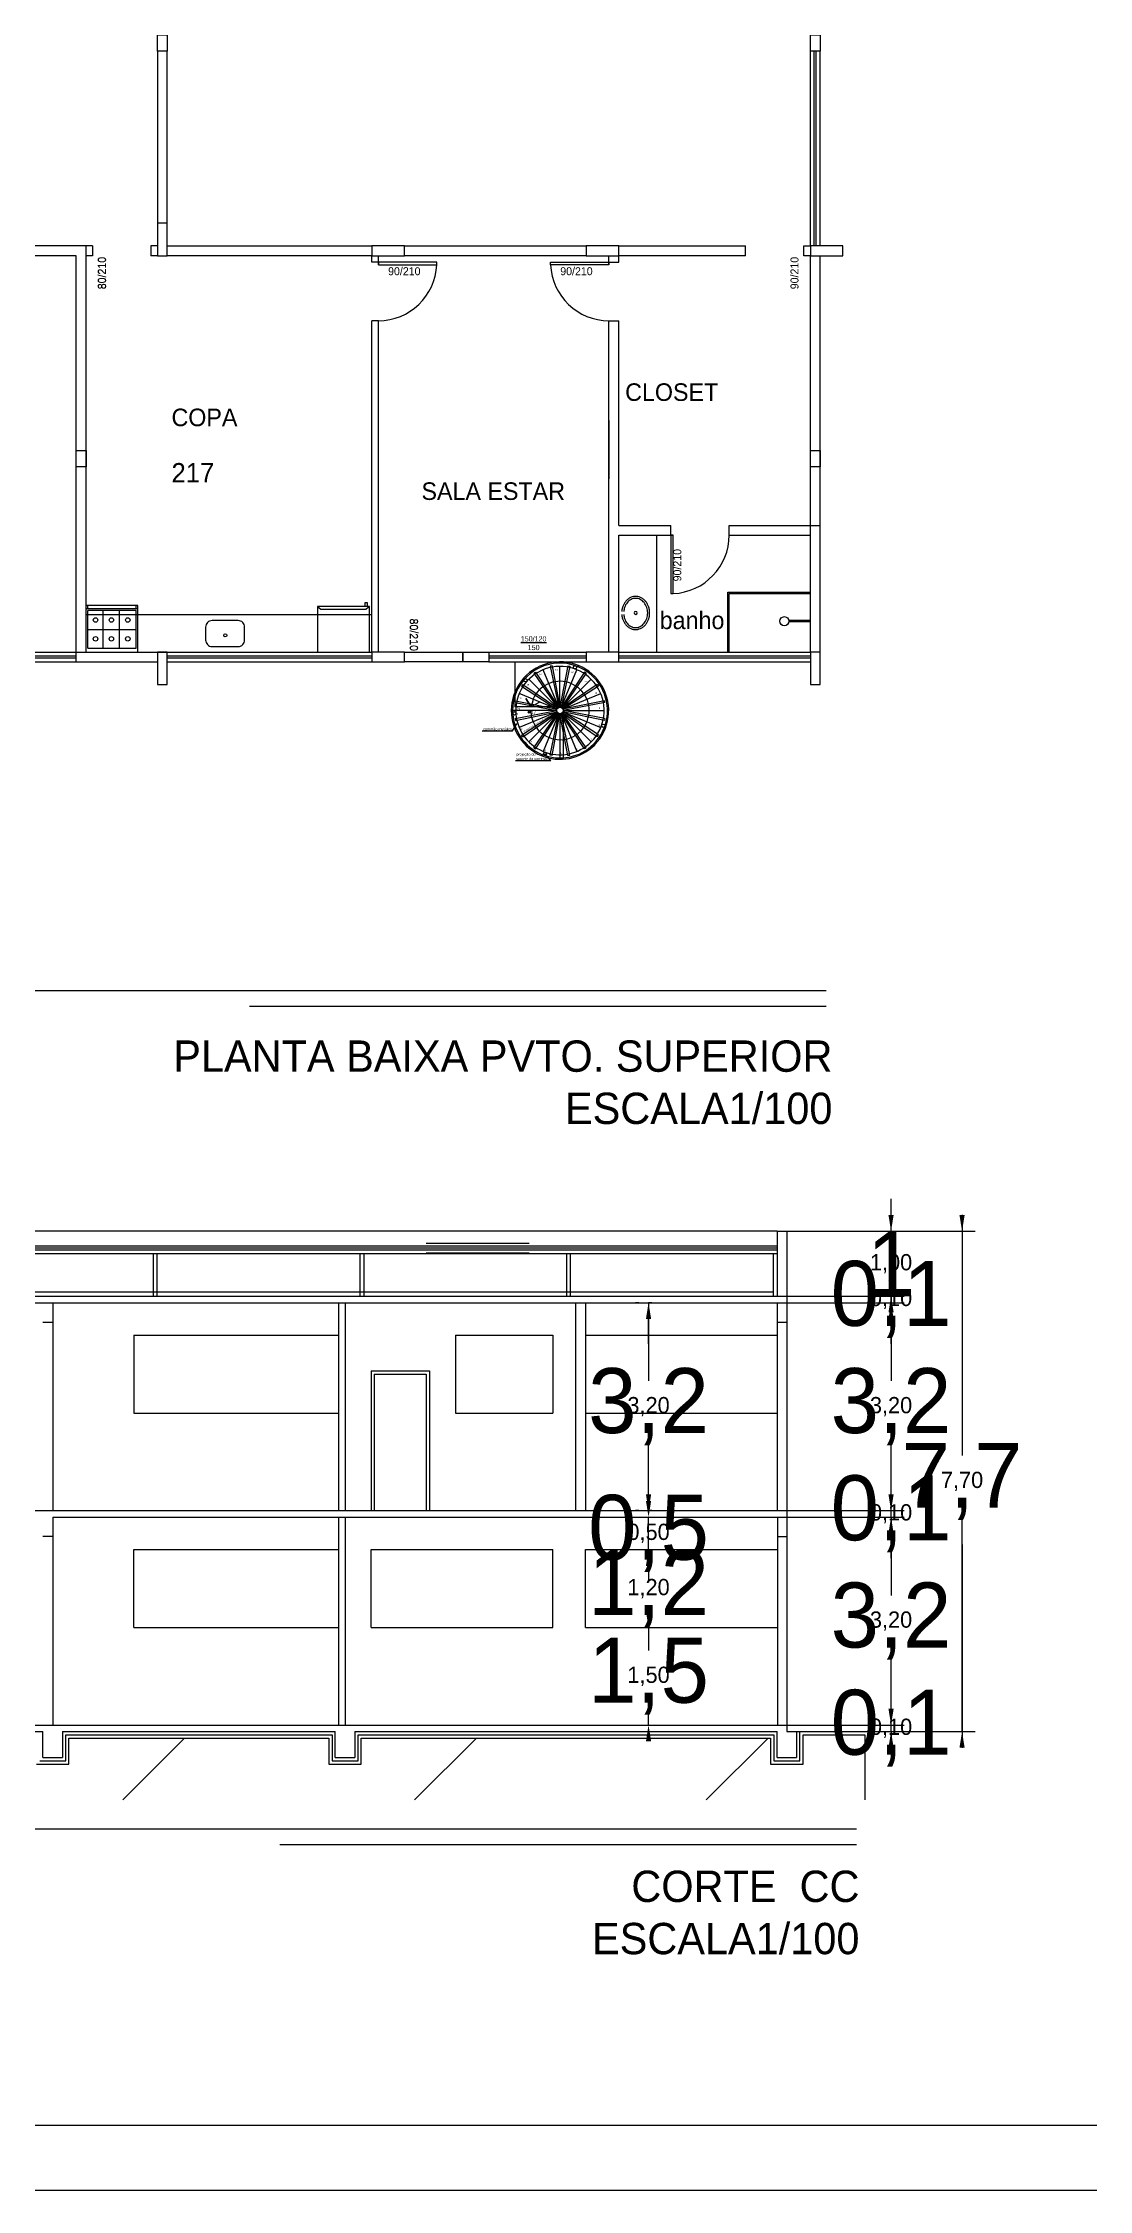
# Model space of a CAD drawing. Header units: metres. Extents: x -999 to 3200, y -1400 to 5056.
# Drawn here: x 1486.7 to 1502.81, y 4593.59 to 4626.63 of the extents above; entities that cross this region are included whole.
import ezdxf

# ---------------------------------------------------------------- set-up
doc = ezdxf.new("R2010")
doc.units = ezdxf.units.M
for name, color, linetype, true_color in [('.5', 7, 'Continuous', 0x000005), ('0.1', 7, 'Continuous', 0x000001), ('0.8', 7, 'Continuous', 0x000008), ('005', 7, 'Continuous', 0x000001), ('01', 7, 'Continuous', 0x000001), ('02', 7, 'Continuous', 0x000002), ('03', 7, 'Continuous', 0x000003), ('1', 7, 'Continuous', 0x000001), ('2', 7, 'Continuous', 0x000002), ('Capa4', 7, 'Continuous', 0x000004), ('PAREDE', 7, 'Continuous', 0x000005), ('S2MARGF', 7, 'Continuous', 0x000004), ('S2MARGG', 7, 'Continuous', 0x00000d), ('Vão', 7, 'Continuous', 0x000002)]:
    doc.layers.add(name, color=color, linetype=linetype, true_color=true_color)

# ---------------------------------------------------------------- blocks, each defined once
blk = doc.blocks.new('_CLOSEDFILLED')
at = {"color": 0, "linetype": 'BYBLOCK'}
blk.add_solid([(-1, 0.16), (0, 0), (-1, -0.16)], dxfattribs=at)

msp = doc.modelspace()

# ---------------------------------------------------------------- hatches: boundary and pattern name
h = msp.add_hatch()
h.set_pattern_fill('ANSI31')
h.paths.add_polyline_path([(1459.804, 4600.544), (1444.554, 4600.544), (1444.554, 4600.144), (1444.054, 4600.144), (1444.054, 4600.544), (1435.204, 4600.544), (1435.204, 4600.144), (1434.704, 4600.144), (1434.704, 4600.544), (1422.629, 4600.544), (1422.629, 4600.144), (1422.129, 4600.144), (1422.129, 4600.594), (1421.229, 4600.594), (1421.229, 4599.594), (1499.354, 4599.594), (1499.354, 4600.594), (1498.404, 4600.594), (1498.404, 4600.144), (1497.904, 4600.144), (1497.904, 4600.544), (1491.604, 4600.544), (1491.604, 4600.144), (1491.104, 4600.144), (1491.104, 4600.544), (1487.104, 4600.544), (1487.104, 4600.144), (1486.604, 4600.144), (1486.604, 4600.544), (1482.704, 4600.544), (1482.704, 4600.144), (1482.204, 4600.144), (1482.204, 4600.544), (1480.304, 4600.544), (1480.304, 4600.144), (1479.804, 4600.144), (1479.804, 4600.544), (1477.154, 4600.544), (1477.154, 4600.144), (1476.654, 4600.144), (1476.654, 4600.544), (1474.044, 4600.544), (1474.044, 4600.144), (1473.544, 4600.144), (1473.544, 4600.544), (1470.904, 4600.544), (1470.904, 4600.144), (1470.404, 4600.144), (1470.404, 4600.544), (1460.304, 4600.544), (1460.304, 4600.144), (1459.804, 4600.144), (1459.804, 4600.544)])
at = {"layer": '02'}
h = msp.add_hatch(dxfattribs=at)
h.set_pattern_fill('ANSI31', color=2)
h.paths.add_polyline_path([(1494.19, 4608.156), (1492.66, 4608.156), (1492.66, 4608.006), (1494.19, 4608.006), (1494.19, 4608.156)])
at = {"layer": '1'}
h = msp.add_hatch(color=1, dxfattribs=at)
h.dxf.hatch_style = 1
h.paths.add_polyline_path([(1493.998, 4616.147), (1493.998, 4616.148), (1493.998, 4616.149), (1493.998, 4616.149), (1493.998, 4616.15), (1493.997, 4616.151), (1493.997, 4616.151), (1493.996, 4616.152), (1493.996, 4616.152), (1493.995, 4616.153), (1493.995, 4616.153), (1493.994, 4616.154), (1493.994, 4616.154), (1493.993, 4616.154), (1493.992, 4616.154), (1493.992, 4616.154), (1493.991, 4616.155), (1493.99, 4616.154), (1493.99, 4616.154), (1493.989, 4616.154), (1493.988, 4616.154), (1493.988, 4616.154), (1493.987, 4616.153), (1493.986, 4616.153), (1493.986, 4616.152), (1493.985, 4616.152), (1493.985, 4616.151), (1493.985, 4616.151), (1493.984, 4616.15), (1493.984, 4616.149), (1493.984, 4616.149), (1493.984, 4616.148), (1493.984, 4616.147), (1493.984, 4616.147), (1493.984, 4616.146), (1493.984, 4616.145), (1493.984, 4616.145), (1493.985, 4616.144), (1493.985, 4616.143), (1493.985, 4616.143), (1493.986, 4616.142), (1493.986, 4616.142), (1493.987, 4616.141), (1493.988, 4616.141), (1493.988, 4616.141), (1493.989, 4616.141), (1493.99, 4616.14), (1493.99, 4616.14), (1493.991, 4616.14), (1493.992, 4616.14), (1493.992, 4616.14), (1493.993, 4616.141), (1493.994, 4616.141), (1493.994, 4616.141), (1493.995, 4616.141), (1493.995, 4616.142), (1493.996, 4616.142), (1493.996, 4616.143), (1493.997, 4616.143), (1493.997, 4616.144), (1493.998, 4616.145), (1493.998, 4616.145), (1493.998, 4616.146), (1493.998, 4616.147), (1493.998, 4616.147)])
h = msp.add_hatch(color=1, dxfattribs=at)
h.dxf.hatch_style = 1
h.paths.add_polyline_path([(1494.44, 4615.691), (1494.439, 4615.692), (1494.439, 4615.692), (1494.439, 4615.693), (1494.439, 4615.694), (1494.439, 4615.694), (1494.438, 4615.695), (1494.438, 4615.695), (1494.437, 4615.696), (1494.437, 4615.696), (1494.436, 4615.697), (1494.436, 4615.697), (1494.435, 4615.697), (1494.434, 4615.698), (1494.434, 4615.698), (1494.433, 4615.698), (1494.432, 4615.698), (1494.432, 4615.698), (1494.431, 4615.698), (1494.43, 4615.698), (1494.43, 4615.697), (1494.429, 4615.697), (1494.428, 4615.697), (1494.428, 4615.696), (1494.427, 4615.696), (1494.427, 4615.695), (1494.426, 4615.695), (1494.426, 4615.694), (1494.426, 4615.694), (1494.426, 4615.693), (1494.425, 4615.692), (1494.425, 4615.692), (1494.425, 4615.691), (1494.425, 4615.69), (1494.425, 4615.689), (1494.426, 4615.689), (1494.426, 4615.688), (1494.426, 4615.688), (1494.426, 4615.687), (1494.427, 4615.686), (1494.427, 4615.686), (1494.428, 4615.685), (1494.428, 4615.685), (1494.429, 4615.685), (1494.43, 4615.684), (1494.43, 4615.684), (1494.431, 4615.684), (1494.432, 4615.684), (1494.432, 4615.684), (1494.433, 4615.684), (1494.434, 4615.684), (1494.434, 4615.684), (1494.435, 4615.684), (1494.436, 4615.685), (1494.436, 4615.685), (1494.437, 4615.685), (1494.437, 4615.686), (1494.438, 4615.686), (1494.438, 4615.687), (1494.439, 4615.688), (1494.439, 4615.688), (1494.439, 4615.689), (1494.439, 4615.689), (1494.439, 4615.69), (1494.44, 4615.691)])
at = {"layer": '2'}
h = msp.add_hatch(color=2, dxfattribs=at)
h.dxf.hatch_style = 1
h.paths.add_polyline_path([(1494.173, 4616.332), (1494.173, 4616.33), (1494.173, 4616.329), (1494.173, 4616.327), (1494.174, 4616.326), (1494.174, 4616.325), (1494.175, 4616.324), (1494.176, 4616.322), (1494.177, 4616.321), (1494.178, 4616.32), (1494.179, 4616.319), (1494.181, 4616.319), (1494.182, 4616.318), (1494.183, 4616.317), (1494.185, 4616.317), (1494.186, 4616.317), (1494.188, 4616.317), (1494.189, 4616.317), (1494.191, 4616.317), (1494.192, 4616.317), (1494.193, 4616.318), (1494.195, 4616.319), (1494.196, 4616.319), (1494.197, 4616.32), (1494.198, 4616.321), (1494.199, 4616.322), (1494.2, 4616.324), (1494.201, 4616.325), (1494.201, 4616.326), (1494.202, 4616.327), (1494.202, 4616.329), (1494.203, 4616.33), (1494.203, 4616.332), (1494.203, 4616.333), (1494.202, 4616.335), (1494.202, 4616.336), (1494.201, 4616.338), (1494.201, 4616.339), (1494.2, 4616.34), (1494.199, 4616.341), (1494.198, 4616.342), (1494.197, 4616.343), (1494.196, 4616.344), (1494.195, 4616.345), (1494.193, 4616.346), (1494.192, 4616.346), (1494.191, 4616.347), (1494.189, 4616.347), (1494.188, 4616.347), (1494.186, 4616.347), (1494.185, 4616.347), (1494.183, 4616.346), (1494.182, 4616.346), (1494.181, 4616.345), (1494.179, 4616.344), (1494.178, 4616.343), (1494.177, 4616.342), (1494.176, 4616.341), (1494.175, 4616.34), (1494.174, 4616.339), (1494.174, 4616.338), (1494.173, 4616.336), (1494.173, 4616.335), (1494.173, 4616.333), (1494.173, 4616.332)])

# ---------------------------------------------------------------- linework, layer by layer
at = {"layer": '.5', "color": 5}
for p, q in [((1493.167, 4617.107), (1493.167, 4617.257)), ((1493.167, 4617.257), (1493.567, 4617.257)), ((1493.567, 4617.107), (1493.167, 4617.107))]:
    msp.add_line(p, q, dxfattribs=at)
for points in [[(1488.617, 4626.757), (1488.617, 4626.507), (1488.467, 4626.507), (1488.467, 4626.757), (1488.617, 4626.757)], [(1498.667, 4626.757), (1498.667, 4626.507), (1498.517, 4626.507), (1498.517, 4626.757), (1498.667, 4626.757)], [(1488.617, 4623.357), (1488.617, 4623.857), (1488.467, 4623.857), (1488.467, 4623.357), (1488.617, 4623.357)], [(1499.017, 4623.507), (1498.517, 4623.507), (1498.517, 4623.357), (1499.017, 4623.357), (1499.017, 4623.507)], [(1487.367, 4620.357), (1487.367, 4620.107), (1487.217, 4620.107), (1487.217, 4620.357), (1487.367, 4620.357)], [(1498.667, 4620.357), (1498.667, 4620.107), (1498.517, 4620.107), (1498.517, 4620.357), (1498.667, 4620.357)], [(1488.617, 4616.757), (1488.617, 4617.257), (1488.467, 4617.257), (1488.467, 4616.757), (1488.617, 4616.757)], [(1492.267, 4617.257), (1491.767, 4617.257), (1491.767, 4617.107), (1492.267, 4617.107), (1492.267, 4617.257)], [(1493.567, 4617.257), (1493.567, 4617.107)], [(1495.567, 4617.257), (1495.067, 4617.257), (1495.067, 4617.107), (1495.567, 4617.107), (1495.567, 4617.257)], [(1498.517, 4617.257), (1498.517, 4616.757), (1498.667, 4616.757), (1498.667, 4617.257), (1498.517, 4617.257)]]:
    msp.add_lwpolyline(points, dxfattribs=at)
at = {"color": 7}
for p, q in [((1488.467, 4626.507), (1488.467, 4623.857)), ((1488.617, 4623.857), (1488.617, 4626.507)), ((1487.367, 4623.507), (1483.292, 4623.507)), ((1487.217, 4623.357), (1483.292, 4623.357)), ((1487.467, 4623.507), (1487.117, 4623.507)), ((1487.217, 4617.107), (1487.217, 4623.357)), ((1487.367, 4617.257), (1487.367, 4623.507)), ((1487.467, 4623.357), (1487.367, 4623.357)), ((1487.467, 4623.507), (1487.467, 4623.357)), ((1488.467, 4623.507), (1488.367, 4623.507)), ((1488.367, 4623.507), (1488.367, 4623.357)), ((1488.467, 4623.357), (1488.367, 4623.357)), ((1488.617, 4623.507), (1491.767, 4623.507)), ((1491.767, 4623.357), (1488.617, 4623.357)), ((1491.767, 4623.257), (1491.767, 4623.357)), ((1491.867, 4623.257), (1491.767, 4623.257)), ((1491.867, 4623.217), (1491.867, 4623.357)), ((1492.267, 4623.507), (1495.067, 4623.507)), ((1495.067, 4623.357), (1492.267, 4623.357)), ((1495.417, 4623.217), (1495.417, 4623.357)), ((1495.417, 4623.257), (1495.567, 4623.257)), ((1495.567, 4623.507), (1497.517, 4623.507)), ((1497.517, 4623.357), (1495.567, 4623.357)), ((1495.567, 4623.257), (1495.567, 4623.357)), ((1497.517, 4623.357), (1497.517, 4623.507)), ((1498.417, 4623.357), (1498.417, 4623.507)), ((1498.417, 4623.507), (1498.517, 4623.507)), ((1498.517, 4623.357), (1498.417, 4623.357)), ((1498.517, 4617.257), (1498.517, 4623.357)), ((1498.667, 4617.107), (1498.667, 4623.357)), ((1491.767, 4617.257), (1491.767, 4622.357)), ((1491.867, 4622.357), (1491.767, 4622.357)), ((1491.867, 4617.257), (1491.867, 4622.357)), ((1495.417, 4617.257), (1495.417, 4622.357)), ((1495.417, 4622.357), (1495.567, 4622.357)), ((1495.567, 4619.207), (1495.567, 4622.357)), ((1495.417, 4620.821), (1495.417, 4619.921)), ((1495.567, 4619.207), (1496.367, 4619.207)), ((1495.567, 4619.057), (1496.407, 4619.057)), ((1495.567, 4617.257), (1495.567, 4619.057)), ((1496.367, 4619.057), (1496.367, 4619.207)), ((1497.267, 4619.207), (1498.667, 4619.207)), ((1497.267, 4619.057), (1497.267, 4619.207)), ((1497.267, 4619.057), (1498.517, 4619.057)), ((1498.517, 4617.257), (1498.517, 4619.057)), ((1498.667, 4617.257), (1498.667, 4619.207)), ((1487.217, 4617.257), (1488.467, 4617.257)), ((1487.217, 4617.107), (1487.217, 4617.257)), ((1487.217, 4617.107), (1488.467, 4617.107)), ((1488.467, 4617.257), (1488.617, 4617.257))]:
    msp.add_line(p, q, dxfattribs=at)
at = {"color": 1}
for p, q in [((1499.759, 4608.594), (1499.759, 4608.844)), ((1500.852, 4608.594), (1500.852, 4605.463)), ((1498.154, 4608.344), (1499.759, 4608.344)), ((1498.154, 4608.344), (1500.852, 4608.344)), ((1499.759, 4607.594), (1499.759, 4607.844)), ((1496.076, 4607.244), (1496.026, 4607.244)), ((1498.004, 4607.344), (1499.759, 4607.344)), ((1498.004, 4607.244), (1499.759, 4607.244)), ((1498.009, 4607.244), (1499.759, 4607.244)), ((1498.154, 4607.344), (1499.759, 4607.344)), ((1499.759, 4607.094), (1499.759, 4606.844)), ((1496.026, 4606.613), (1496.026, 4606.994)), ((1499.759, 4606.613), (1499.759, 4606.994)), ((1499.759, 4606.994), (1499.759, 4606.744)), ((1496.026, 4604.294), (1496.026, 4604.675)), ((1496.026, 4604.194), (1496.026, 4604.444)), ((1499.759, 4604.294), (1499.759, 4604.675)), ((1499.759, 4604.294), (1499.759, 4604.544)), ((1496.076, 4604.044), (1496.026, 4604.044)), ((1496.026, 4603.944), (1496.026, 4603.944)), ((1498.009, 4604.044), (1499.759, 4604.044)), ((1498.009, 4604.044), (1499.759, 4604.044)), ((1498.009, 4603.944), (1499.759, 4603.944)), ((1498.154, 4603.944), (1499.759, 4603.944)), ((1496.026, 4603.444), (1496.026, 4603.444)), ((1496.026, 4603.444), (1496.026, 4603.444)), ((1499.759, 4603.313), (1499.759, 4603.694)), ((1499.759, 4603.694), (1499.759, 4603.444)), ((1500.852, 4603.525), (1500.852, 4600.394)), ((1496.026, 4603.194), (1496.026, 4602.944)), ((1496.026, 4602.494), (1496.026, 4602.463)), ((1496.026, 4602.244), (1496.026, 4602.244)), ((1496.026, 4602.244), (1496.026, 4602.244)), ((1499.759, 4600.994), (1499.759, 4601.375)), ((1499.759, 4600.994), (1499.759, 4601.244)), ((1496.026, 4600.744), (1496.026, 4600.744)), ((1496.026, 4600.525), (1496.026, 4600.494)), ((1498.154, 4600.744), (1499.759, 4600.744)), ((1498.154, 4600.744), (1499.759, 4600.744)), ((1498.154, 4600.644), (1499.759, 4600.644)), ((1498.154, 4600.644), (1500.852, 4600.644)), ((1499.759, 4600.394), (1499.759, 4600.144))]:
    msp.add_line(p, q, dxfattribs=at)
at = {"color": 7}
for points in [[(1492.267, 4623.507), (1491.767, 4623.507), (1491.767, 4623.357), (1492.267, 4623.357), (1492.267, 4623.507)], [(1495.567, 4623.507), (1495.067, 4623.507), (1495.067, 4623.357), (1495.567, 4623.357), (1495.567, 4623.507)], [(1486.604, 4600.144), (1487.104, 4600.144), (1487.104, 4600.544), (1491.104, 4600.544), (1491.104, 4600.144), (1491.604, 4600.144), (1491.604, 4600.544), (1497.904, 4600.544), (1497.904, 4600.144), (1498.404, 4600.144), (1498.404, 4600.594), (1499.354, 4600.594), (1499.354, 4599.594)], [(1486.654, 4600.194), (1487.054, 4600.194), (1487.054, 4600.594), (1491.154, 4600.594), (1491.154, 4600.194), (1491.554, 4600.194), (1491.554, 4600.594), (1497.954, 4600.594), (1497.954, 4600.194), (1498.354, 4600.194), (1498.354, 4600.644), (1499.354, 4600.644)]]:
    msp.add_lwpolyline(points, dxfattribs=at)
at = {"layer": '0.1', "color": 1}
for p, q in [((1498.004, 4608.344), (1435.104, 4608.344)), ((1498.004, 4608.114), (1435.104, 4608.114)), ((1498.004, 4608.084), (1435.104, 4608.084)), ((1498.004, 4608.054), (1435.104, 4608.054)), ((1498.004, 4607.994), (1435.104, 4607.994)), ((1497.944, 4607.994), (1497.944, 4607.344)), ((1497.944, 4607.404), (1466.584, 4607.404))]:
    msp.add_line(p, q, dxfattribs=at)
at = {"layer": '0.8', "color": 8}
for p, q in [((1487.367, 4617.257), (1487.367, 4617.975)), ((1488.167, 4617.975), (1487.367, 4617.975)), ((1487.397, 4617.925), (1487.397, 4617.975)), ((1488.137, 4617.925), (1488.137, 4617.975)), ((1488.167, 4617.257), (1488.167, 4617.975)), ((1491.701, 4618.017), (1491.661, 4618.017)), ((1491.661, 4618.017), (1491.661, 4617.957)), ((1491.701, 4617.957), (1491.701, 4618.017)), ((1488.167, 4617.925), (1487.367, 4617.925)), ((1487.397, 4617.317), (1487.397, 4617.895)), ((1488.137, 4617.895), (1487.397, 4617.895)), ((1487.632, 4617.317), (1487.632, 4617.895)), ((1487.884, 4617.317), (1487.884, 4617.895)), ((1488.137, 4617.317), (1488.137, 4617.895)), ((1490.929, 4617.957), (1490.98, 4617.919)), ((1490.98, 4617.919), (1491.678, 4617.919)), ((1491.729, 4617.957), (1491.678, 4617.919)), ((1498.517, 4617.742), (1498.186, 4617.742)), ((1498.517, 4617.722), (1498.186, 4617.722)), ((1487.397, 4617.606), (1488.137, 4617.606)), ((1487.397, 4617.317), (1488.137, 4617.317)), ((1487.367, 4617.257), (1488.167, 4617.257)), ((1498.762, 4612.045, 0.009), (1485.405, 4612.045, 0.009)), ((1498.762, 4611.802, 0.009), (1489.884, 4611.802, 0.009)), ((1494.19, 4608.156), (1492.603, 4608.156)), ((1494.19, 4608.006), (1492.603, 4608.006)), ((1499.229, 4599.143), (1485.872, 4599.143)), ((1499.229, 4598.9), (1490.351, 4598.9))]:
    msp.add_line(p, q, dxfattribs=at)
for points in [[(1492.767, 4623.217), (1492.767, 4623.257), (1491.867, 4623.257), (1491.867, 4623.217)], [(1496.367, 4618.157), (1496.407, 4618.157), (1496.407, 4619.057), (1496.367, 4619.057)], [(1491.729, 4617.257), (1491.729, 4617.957), (1490.929, 4617.957), (1490.929, 4617.257)]]:
    msp.add_lwpolyline(points, close=True, dxfattribs=at)
msp.add_lwpolyline([(1489.808, 4617.442), (1489.808, 4617.642, 0.414214), (1489.708, 4617.742), (1489.308, 4617.742, 0.414214), (1489.208, 4617.642), (1489.208, 4617.442, 0.414214), (1489.308, 4617.342), (1489.708, 4617.342, 0.414214)], format="xyb", close=True, dxfattribs=at)
for centre, radius in [((1487.514, 4617.75), 0.0346), ((1487.758, 4617.75), 0.0346), ((1488.01, 4617.75), 0.0346), ((1498.117, 4617.732), 0.07), ((1487.514, 4617.461), 0.0346), ((1487.758, 4617.461), 0.0346), ((1488.01, 4617.461), 0.0346), ((1489.511, 4617.514), 0.0232)]:
    msp.add_circle(centre, radius, dxfattribs=at)
for centre, start, end in [((1491.867, 4623.257), 270, 357.4527), ((1496.367, 4619.057), 272.5473, 0)]:
    msp.add_arc(centre, 0.9, start, end, dxfattribs=at)
at = {"layer": '005', "color": 1}
for p, q in [((1494.541, 4617.046), (1494.512, 4617.04)), ((1494.512, 4617.04), (1494.644, 4616.403)), ((1494.541, 4617.046), (1494.663, 4616.406)), ((1494.785, 4617.046), (1494.663, 4616.407)), ((1494.815, 4617.04), (1494.682, 4616.403)), ((1494.785, 4617.046), (1494.815, 4617.04)), ((1494.09, 4616.758), (1494.073, 4616.733)), ((1494.073, 4616.733), (1494.616, 4616.376)), ((1494.09, 4616.758), (1494.628, 4616.393)), ((1494.262, 4616.93), (1494.287, 4616.947)), ((1494.262, 4616.93), (1494.628, 4616.392)), ((1494.287, 4616.947), (1494.644, 4616.404)), ((1495.04, 4616.947), (1494.683, 4616.404)), ((1495.065, 4616.93), (1494.699, 4616.392)), ((1495.237, 4616.758), (1494.699, 4616.393)), ((1495.254, 4616.733), (1494.709, 4616.376)), ((1495.065, 4616.93), (1495.04, 4616.947)), ((1495.237, 4616.758), (1495.254, 4616.733)), ((1493.974, 4616.479), (1493.98, 4616.508)), ((1493.974, 4616.479), (1494.614, 4616.357)), ((1493.974, 4616.235), (1494.614, 4616.357)), ((1493.98, 4616.508), (1494.617, 4616.376)), ((1493.98, 4616.205), (1494.617, 4616.338)), ((1494.073, 4615.98), (1494.617, 4616.338)), ((1494.09, 4615.955), (1494.628, 4616.321)), ((1494.219, 4616.416), (1494.138, 4616.541)), ((1494.262, 4615.783), (1494.628, 4616.321)), ((1495.065, 4615.783), (1494.699, 4616.321)), ((1495.237, 4615.955), (1494.699, 4616.321)), ((1495.347, 4616.508), (1494.709, 4616.376)), ((1495.347, 4616.205), (1494.709, 4616.338)), ((1495.256, 4615.985), (1494.71, 4616.337)), ((1495.353, 4616.479), (1494.713, 4616.357)), ((1495.353, 4616.235), (1494.713, 4616.357)), ((1495.353, 4616.479), (1495.347, 4616.508)), ((1493.974, 4616.235), (1493.98, 4616.205)), ((1494.287, 4615.766), (1494.644, 4616.31)), ((1494.512, 4615.673), (1494.644, 4616.311)), ((1494.541, 4615.667), (1494.663, 4616.307)), ((1494.785, 4615.667), (1494.663, 4616.307)), ((1494.815, 4615.673), (1494.682, 4616.311)), ((1495.04, 4615.766), (1494.682, 4616.311)), ((1495.353, 4616.235), (1495.347, 4616.205)), ((1494.09, 4615.955), (1494.073, 4615.98)), ((1494.262, 4615.783), (1494.287, 4615.766)), ((1494.541, 4615.667), (1494.512, 4615.673)), ((1494.785, 4615.667), (1494.815, 4615.673)), ((1495.065, 4615.783), (1495.04, 4615.766)), ((1495.237, 4615.955), (1495.254, 4615.98))]:
    msp.add_line(p, q, dxfattribs=at)
at = {"layer": '01', "color": 1}
for p, q in [((1494.384, 4617.031), (1494.376, 4617.05)), ((1494.644, 4616.403), (1494.403, 4616.985)), ((1494.663, 4617.087), (1494.663, 4617.107)), ((1494.663, 4616.407), (1494.663, 4617.037)), ((1494.682, 4616.403), (1494.924, 4616.985)), ((1494.943, 4617.031), (1494.95, 4617.05)), ((1494.147, 4616.873), (1494.133, 4616.887)), ((1494.628, 4616.392), (1494.182, 4616.838)), ((1494.699, 4616.392), (1495.144, 4616.838)), ((1495.179, 4616.873), (1495.194, 4616.887)), ((1493.989, 4616.636), (1493.97, 4616.644)), ((1494.617, 4616.376), (1494.035, 4616.617)), ((1494.248, 4616.529), (1494.219, 4616.416)), ((1494.699, 4616.321), (1495.144, 4615.876)), ((1494.709, 4616.376), (1495.292, 4616.617)), ((1494.709, 4616.338), (1495.292, 4616.096)), ((1494.713, 4616.357), (1495.343, 4616.357)), ((1495.338, 4616.636), (1495.356, 4616.644)), ((1495.393, 4616.357), (1495.413, 4616.357)), ((1495.338, 4616.077), (1495.356, 4616.07)), ((1495.179, 4615.841), (1495.194, 4615.826)), ((1488.399, 4607.994), (1488.399, 4607.344)), ((1488.459, 4607.994), (1488.459, 4607.344)), ((1491.581, 4607.994), (1491.581, 4607.344)), ((1491.641, 4607.994), (1491.641, 4607.344)), ((1494.762, 4607.994), (1494.762, 4607.344)), ((1494.822, 4607.994), (1494.822, 4607.344))]:
    msp.add_line(p, q, dxfattribs=at)
for centre in [(1494.895, 4617.023), (1494.13, 4616.824), (1493.961, 4616.313), (1495.329, 4616.123), (1494.432, 4615.691)]:
    msp.add_circle(centre, 0.025, dxfattribs=at)
for radius, start, end in [(0.75, 314.9995, 180.0005), (0.73, 314.9995, 180.0005), (0.68, 314.9995, 180.0005), (0.45, 180, 157.5)]:
    msp.add_arc((1494.663, 4616.357), radius, start, end, dxfattribs=at)
at = {"layer": '02', "color": 2}
for p, q in [((1497.247, 4618.177), (1498.517, 4618.177)), ((1497.247, 4617.257), (1497.247, 4618.177)), ((1497.267, 4618.157), (1498.517, 4618.157)), ((1497.267, 4617.257), (1497.267, 4618.157)), ((1494.138, 4616.541), (1494.219, 4616.416)), ((1494.349, 4616.487), (1494.219, 4616.416))]:
    msp.add_line(p, q, dxfattribs=at)
at = {"layer": '03', "color": 3}
for p, q in [((1493.967, 4617.113), (1493.967, 4616.413)), ((1494.717, 4616.413), (1493.967, 4616.413)), ((1494.717, 4615.607), (1494.717, 4616.413))]:
    msp.add_line(p, q, dxfattribs=at)
at = {"layer": '1', "color": 1}
for p, q in [((1498.517, 4623.507), (1498.517, 4626.507)), ((1498.667, 4623.507), (1498.667, 4626.507)), ((1496.147, 4619.057), (1496.147, 4617.257)), ((1487.367, 4617.837), (1491.767, 4617.837)), ((1483.117, 4617.257), (1487.217, 4617.257)), ((1483.117, 4617.107), (1487.217, 4617.107)), ((1488.617, 4617.257), (1491.767, 4617.257)), ((1488.617, 4617.107), (1491.767, 4617.107)), ((1493.567, 4617.257), (1495.067, 4617.257)), ((1493.567, 4617.107), (1495.067, 4617.107)), ((1495.567, 4617.257), (1498.517, 4617.257)), ((1495.567, 4617.107), (1498.517, 4617.107)), ((1493.933, 4616.397), (1493.933, 4616.398)), ((1493.933, 4616.358), (1493.983, 4616.358)), ((1493.983, 4616.397), (1493.983, 4616.398)), ((1494.628, 4616.321), (1494.617, 4616.338)), ((1494.663, 4616.407), (1494.644, 4616.403)), ((1493.463, 4616.044), (1493.933, 4616.044)), ((1493.933, 4616.044), (1493.991, 4616.147)), ((1494.523, 4615.588), (1494.432, 4615.691)), ((1493.979, 4615.588), (1494.523, 4615.588)), ((1488.104, 4606.744), (1491.254, 4606.744)), ((1488.104, 4606.744), (1488.104, 4605.544)), ((1493.054, 4606.744), (1494.554, 4606.744)), ((1493.054, 4606.744), (1493.054, 4605.544)), ((1494.554, 4606.744), (1494.554, 4605.544)), ((1495.054, 4606.744), (1498.004, 4606.744)), ((1495.054, 4606.744), (1495.054, 4605.544)), ((1491.754, 4606.194), (1492.654, 4606.194)), ((1491.754, 4606.194), (1491.754, 4604.044)), ((1491.804, 4606.144), (1492.604, 4606.144)), ((1491.804, 4606.144), (1491.804, 4604.044)), ((1492.604, 4606.144), (1492.604, 4604.044)), ((1492.654, 4606.194), (1492.654, 4604.044)), ((1488.104, 4605.544), (1491.254, 4605.544)), ((1493.054, 4605.544), (1494.554, 4605.544)), ((1495.054, 4605.544), (1498.004, 4605.544)), ((1488.104, 4603.444), (1491.254, 4603.444)), ((1488.104, 4602.244), (1488.104, 4603.444)), ((1491.754, 4603.444), (1494.554, 4603.444)), ((1491.754, 4602.244), (1491.754, 4603.444)), ((1494.554, 4602.244), (1494.554, 4603.444)), ((1495.054, 4603.444), (1498.009, 4603.444)), ((1495.054, 4602.244), (1495.054, 4603.444)), ((1488.104, 4602.244), (1491.254, 4602.244)), ((1491.754, 4602.244), (1494.554, 4602.244)), ((1495.054, 4602.244), (1498.009, 4602.244))]:
    msp.add_line(p, q, dxfattribs=at)
at = {"layer": '1', "color": 8}
for p, q in [((1499.759, 4608.344), (1499.759, 4608.594)), ((1498.354, 4608.344), (1499.959, 4608.344)), ((1498.354, 4608.344), (1501.052, 4608.344)), ((1499.759, 4608.344), (1499.759, 4608.24)), ((1500.852, 4608.344), (1500.852, 4604.89)), ((1499.759, 4607.344), (1499.759, 4607.594)), ((1499.759, 4607.344), (1499.759, 4607.448)), ((1495.876, 4607.244), (1495.826, 4607.244)), ((1496.026, 4607.244), (1496.026, 4606.04)), ((1498.204, 4607.344), (1499.959, 4607.344)), ((1498.204, 4607.244), (1499.959, 4607.244)), ((1498.209, 4607.244), (1499.959, 4607.244)), ((1498.354, 4607.344), (1499.959, 4607.344)), ((1499.759, 4607.244), (1499.759, 4607.344)), ((1499.759, 4607.344), (1499.759, 4607.094)), ((1499.759, 4607.244), (1499.759, 4606.04)), ((1499.759, 4607.244), (1499.759, 4606.994)), ((1496.026, 4604.044), (1496.026, 4605.248)), ((1499.759, 4604.044), (1499.759, 4605.248)), ((1499.759, 4604.044), (1499.759, 4604.294)), ((1500.852, 4600.644), (1500.852, 4604.098)), ((1495.876, 4604.044), (1495.826, 4604.044)), ((1496.026, 4603.444), (1496.026, 4603.944)), ((1498.209, 4604.044), (1499.959, 4604.044)), ((1498.209, 4604.044), (1499.959, 4604.044)), ((1498.209, 4603.944), (1499.959, 4603.944)), ((1498.354, 4603.944), (1499.959, 4603.944)), ((1499.759, 4603.944), (1499.759, 4604.044)), ((1499.759, 4603.944), (1499.759, 4602.74)), ((1499.759, 4603.944), (1499.759, 4603.694)), ((1496.026, 4603.444), (1496.026, 4603.694)), ((1496.026, 4603.444), (1496.026, 4603.24)), ((1496.026, 4602.244), (1496.026, 4602.448)), ((1496.026, 4602.244), (1496.026, 4601.89)), ((1496.026, 4602.244), (1496.026, 4601.994)), ((1499.759, 4600.744), (1499.759, 4601.948)), ((1496.026, 4600.744), (1496.026, 4601.098)), ((1499.759, 4600.744), (1499.759, 4600.994)), ((1498.354, 4600.744), (1499.959, 4600.744)), ((1498.354, 4600.744), (1499.959, 4600.744)), ((1498.354, 4600.644), (1499.959, 4600.644)), ((1498.354, 4600.644), (1501.052, 4600.644)), ((1499.759, 4600.644), (1499.759, 4600.744)), ((1499.759, 4600.644), (1499.759, 4600.394))]:
    msp.add_line(p, q, dxfattribs=at)
at = {"layer": '1', "color": 1}
msp.add_lwpolyline([(1492.267, 4617.257), (1493.167, 4617.257), (1493.167, 4617.107), (1492.267, 4617.107)], close=True, dxfattribs=at)
msp.add_circle((1493.991, 4616.147), 0.00712, dxfattribs=at)
for start, end in [(90, 270), (270, 90)]:
    msp.add_arc((1495.828, 4617.859), 0.0225, start, end, dxfattribs=at)
for points, knots in [([(1496.043, 4617.859), (1496.043, 4617.875), (1496.04, 4617.909), (1496.027, 4617.958), (1496.007, 4618.003), (1495.979, 4618.042), (1495.945, 4618.075), (1495.905, 4618.099), (1495.861, 4618.112), (1495.816, 4618.115), (1495.771, 4618.107), (1495.729, 4618.087), (1495.692, 4618.059), (1495.661, 4618.023), (1495.637, 4617.98), (1495.62, 4617.933), (1495.615, 4617.9), (1495.614, 4617.883)], [0, 0, 0, 0, 50.51348, 100.564433, 149.772583, 197.882464, 244.83571, 290.745825, 335.927652, 380.772698, 425.733775, 471.238267, 517.651288, 565.189014, 613.879552, 663.554408, 713.823221, 713.823221, 713.823221, 713.823221]), ([(1496.013, 4617.859), (1496.013, 4617.888), (1496.003, 4617.945), (1495.964, 4618.019), (1495.902, 4618.071), (1495.828, 4618.09), (1495.753, 4618.071), (1495.691, 4618.019), (1495.656, 4617.952), (1495.646, 4617.904), (1495.644, 4617.883)], [0, 0, 0, 0, 87.247753, 170.533732, 247.871233, 320.70991, 393.548588, 470.886088, 554.172068, 616.891744, 616.891744, 616.891744, 616.891744]), ([(1495.614, 4617.833), (1495.615, 4617.816), (1495.621, 4617.783), (1495.637, 4617.736), (1495.661, 4617.694), (1495.693, 4617.658), (1495.73, 4617.629), (1495.772, 4617.61), (1495.816, 4617.602), (1495.862, 4617.605), (1495.905, 4617.619), (1495.945, 4617.643), (1495.979, 4617.675), (1496.007, 4617.715), (1496.027, 4617.76), (1496.04, 4617.808), (1496.043, 4617.842), (1496.043, 4617.859)], [0, 0, 0, 0, 50.195627, 99.789639, 148.397448, 195.854621, 242.191572, 287.626667, 332.52436, 377.31117, 422.437916, 468.293991, 515.191967, 563.243734, 612.390261, 662.376552, 712.82374, 712.82374, 712.82374, 712.82374]), ([(1495.644, 4617.833), (1495.646, 4617.812), (1495.656, 4617.765), (1495.691, 4617.698), (1495.753, 4617.646), (1495.828, 4617.627), (1495.902, 4617.646), (1495.964, 4617.698), (1496.003, 4617.772), (1496.013, 4617.829), (1496.013, 4617.859)], [0, 0, 0, 0, 61.721882, 145.007861, 222.345362, 295.184039, 368.022717, 445.360217, 528.646197, 615.893949, 615.893949, 615.893949, 615.893949])]:
    msp.add_open_spline(points, degree=3, knots=knots, dxfattribs=at)
at = {"layer": '2', "color": 2}
for p, q in [((1494.613, 4616.357), (1493.913, 4616.357)), ((1494.617, 4616.338), (1494.035, 4616.096)), ((1494.628, 4616.321), (1494.182, 4615.876)), ((1493.989, 4616.077), (1493.97, 4616.07)), ((1494.644, 4616.311), (1494.403, 4615.728)), ((1494.663, 4616.307), (1494.663, 4615.607)), ((1494.682, 4616.311), (1494.924, 4615.728)), ((1494.147, 4615.841), (1494.133, 4615.826)), ((1494.384, 4615.682), (1494.376, 4615.664)), ((1494.943, 4615.682), (1494.95, 4615.664))]:
    msp.add_line(p, q, dxfattribs=at)
for centre, radius in [((1494.188, 4616.332), 0.015), ((1494.663, 4616.357), 0.05)]:
    msp.add_circle(centre, radius, dxfattribs=at)
for radius in [0.75, 0.73, 0.68]:
    msp.add_arc((1494.663, 4616.357), radius, 180, 314.8844, dxfattribs=at)
msp.add_point((1495.194, 4615.826), dxfattribs=at)
at = {"layer": 'Capa4', "color": 4}
msp.add_lwpolyline([(1494.517, 4623.217), (1494.517, 4623.257), (1495.417, 4623.257), (1495.417, 4623.217)], close=True, dxfattribs=at)
msp.add_arc((1495.417, 4623.257), 0.9, 182.5473, 270, dxfattribs=at)
at = {"layer": 'Defpoints'}
for p in [(1498.154, 4608.344), (1498.154, 4608.344), (1499.759, 4608.344), (1496.026, 4607.244), (1496.076, 4607.244), (1498.004, 4607.344), (1498.004, 4607.244), (1498.009, 4607.244), (1498.154, 4607.344), (1499.759, 4607.344), (1499.759, 4607.244), (1496.026, 4603.944), (1496.026, 4603.944), (1496.076, 4604.044), (1498.009, 4604.044), (1498.009, 4604.044), (1498.009, 4603.944), (1498.154, 4603.944), (1499.759, 4604.044), (1499.759, 4603.944), (1496.026, 4603.444), (1496.026, 4603.444), (1496.026, 4603.444), (1496.026, 4602.244), (1496.026, 4602.244), (1496.026, 4600.744), (1496.026, 4600.744), (1498.154, 4600.744), (1498.154, 4600.744), (1498.154, 4600.644), (1498.154, 4600.644), (1499.759, 4600.744), (1500.852, 4600.644)]:
    msp.add_point(p, dxfattribs=at)
at = {"layer": 'PAREDE', "color": 5}
for p, q in [((1498.004, 4608.344), (1498.004, 4607.344)), ((1498.004, 4608.344), (1498.154, 4608.344)), ((1498.154, 4608.344), (1498.154, 4607.344)), ((1434.954, 4607.344), (1498.154, 4607.344)), ((1434.954, 4607.244), (1498.004, 4607.244)), ((1486.854, 4607.244), (1486.854, 4604.044)), ((1491.254, 4607.244), (1491.254, 4604.044)), ((1491.354, 4607.244), (1491.354, 4604.044)), ((1494.904, 4607.244), (1494.904, 4604.044)), ((1495.054, 4607.244), (1495.054, 4604.044)), ((1498.004, 4607.244), (1498.004, 4604.044)), ((1498.154, 4607.344), (1498.154, 4603.944)), ((1486.704, 4606.944), (1486.854, 4606.944)), ((1498.004, 4606.944), (1498.154, 4606.944)), ((1434.954, 4604.044), (1498.154, 4604.044)), ((1486.854, 4603.944), (1498.009, 4603.944)), ((1486.854, 4603.944), (1486.854, 4600.744)), ((1491.254, 4603.944), (1491.254, 4600.744)), ((1491.354, 4603.944), (1491.354, 4600.744)), ((1498.009, 4603.944), (1498.009, 4600.744)), ((1498.154, 4603.944), (1498.154, 4600.644)), ((1486.854, 4603.644), (1486.704, 4603.644)), ((1498.009, 4603.644), (1498.154, 4603.644)), ((1422.529, 4600.744), (1498.154, 4600.744)), ((1482.604, 4600.644), (1486.704, 4600.644)), ((1486.704, 4600.244), (1486.704, 4600.644)), ((1487.004, 4600.644), (1491.204, 4600.644)), ((1487.004, 4600.644), (1487.004, 4600.244)), ((1491.204, 4600.244), (1491.204, 4600.644)), ((1491.504, 4600.644), (1498.004, 4600.644)), ((1491.504, 4600.644), (1491.504, 4600.244)), ((1498.004, 4600.244), (1498.004, 4600.644)), ((1498.154, 4600.644), (1498.304, 4600.644)), ((1498.304, 4600.644), (1498.304, 4600.244)), ((1486.704, 4600.244), (1487.004, 4600.244)), ((1491.204, 4600.244), (1491.504, 4600.244)), ((1498.004, 4600.244), (1498.304, 4600.244))]:
    msp.add_line(p, q, dxfattribs=at)
at = {"layer": 'S2MARGF', "color": 4}
msp.add_lwpolyline([(1416.61, 4593.587), (1522.01, 4593.587), (1522.01, 4677.687), (1416.61, 4677.687)], close=True, dxfattribs=at)
at = {"layer": 'S2MARGG', "color": 13}
msp.add_line((1419.11, 4594.587), (1521.01, 4594.587), dxfattribs=at)
at = {"layer": 'Vão', "color": 2}
for p, q in [((1498.577, 4623.507), (1498.577, 4626.507)), ((1498.607, 4623.507), (1498.607, 4626.507)), ((1483.117, 4617.197), (1487.217, 4617.197)), ((1483.117, 4617.167), (1487.217, 4617.167)), ((1488.617, 4617.197), (1491.767, 4617.197)), ((1488.617, 4617.167), (1491.767, 4617.167)), ((1493.567, 4617.197), (1495.067, 4617.197)), ((1493.567, 4617.167), (1495.067, 4617.167)), ((1495.567, 4617.197), (1498.517, 4617.197)), ((1495.567, 4617.167), (1498.517, 4617.167))]:
    msp.add_line(p, q, dxfattribs=at)

# ---------------------------------------------------------------- block references
at = {"layer": '1', "color": 1, "xscale": 0.25, "yscale": 0.25}
for p, rotation in [((1499.759, 4608.344), 270), ((1500.852, 4608.344), 270), ((1499.759, 4607.344), 270), ((1496.026, 4607.244), 90), ((1499.759, 4607.344), 90), ((1499.759, 4607.244), 90), ((1499.759, 4607.244), 90), ((1496.026, 4604.044), 270), ((1496.026, 4603.944), 270), ((1499.759, 4604.044), 270), ((1499.759, 4604.044), 270), ((1499.759, 4603.944), 90), ((1499.759, 4603.944), 90), ((1496.026, 4603.444), 90), ((1496.026, 4603.444), 90), ((1496.026, 4602.244), 270), ((1496.026, 4602.244), 270), ((1499.759, 4600.744), 270), ((1499.759, 4600.744), 270), ((1496.026, 4600.744), 90), ((1499.759, 4600.644), 90), ((1500.852, 4600.644), 90)]:
    msp.add_blockref('_CLOSEDFILLED', p, dxfattribs=dict(at, rotation=rotation))

# ---------------------------------------------------------------- texts
at = {"layer": '0.8', "color": 8, "extrusion": (-3.16183e-13, -0.141435, 0.989948), "insert": (1487.672, 4622.841), "char_height": 0.1232, "width": 1.00346, "attachment_point": 7, "text_direction": (0, 0.989948, 0.141435)}
msp.add_mtext('80/210', dxfattribs=at)
at = {"layer": '0.8', "color": 8, "extrusion": (-3.162e-13, -0.141435, 0.989948), "insert": (1487.679, 4622.841), "char_height": 0.1232, "width": 1.00346, "attachment_point": 7, "text_direction": (0, 0.989948, 0.141435)}
msp.add_mtext('80/210', dxfattribs=at)
at = {"layer": '0.8', "color": 8, "extrusion": (3.16183e-13, -0.141435, 0.989948), "char_height": 0.1232, "width": 1.00346, "attachment_point": 1, "text_direction": (0, 0.989948, 0.141435)}
for insert in [(1498.211, 4622.841), (1496.407, 4618.345)]:
    msp.add_mtext('90/210', dxfattribs=dict(at, insert=insert))
at = {"layer": '0.8', "color": 8, "extrusion": (-0.141435, 3.16226e-13, 0.989948), "text_direction": (0.989948, 0, 0.141435)}
for s, insert, char_height, width, attachment_point in [('90/210', (1492.017, 4623.055), 0.1232, 1.00346, 7), ('90/210', (1494.667, 4623.055), 0.1232, 1.00346, 7), ('\\A1;{\\L150/120}\\P150', (1494.257, 4617.286, 0.03), 0.08, 0.39944, 8)]:
    msp.add_mtext(s, dxfattribs=dict(at, insert=insert, char_height=char_height, width=width, attachment_point=attachment_point))
at = {"layer": '0.8', "color": 8, "extrusion": (-0.141435, -3.16192e-13, 0.989948), "char_height": 0.2705, "attachment_point": 1, "text_direction": (0.989948, 0, 0.141435)}
for s, insert, width in [('CLOSET ', (1495.666, 4621.393), 2.86777), ('COPA', (1488.683, 4621.004), 2.86777), ('SALA ESTAR', (1492.531, 4619.869), 2.86777), ('banho', (1496.198, 4617.881), 2.20405)]:
    msp.add_mtext(s, dxfattribs=dict(at, insert=insert, width=width))
at = {"layer": '0.8', "color": 8, "extrusion": (-0.141435, 3.16192e-13, 0.989948), "text_direction": (0.989948, 0, 0.141435)}
for s, insert, char_height, width, attachment_point in [('217', (1488.683, 4619.868, -0.63), 0.298, 4.45181, 7), ('\\A1;PLANTA BAIXA PVTO. SUPERIOR\\PESCALA1/100', (1498.857, 4609.987, 0.019), 0.4823, 13.73092, 9), ('\\A1;CORTE  CC\\PESCALA1/100', (1499.273, 4597.21, 0.002), 0.4823, 13.73092, 9)]:
    msp.add_mtext(s, dxfattribs=dict(at, insert=insert, char_height=char_height, width=width, attachment_point=attachment_point))
at = {"layer": '0.8', "color": 8, "extrusion": (-3.16166e-13, 0.141435, 0.989948), "insert": (1492.472, 4617.773), "char_height": 0.1232, "width": 1.00346, "attachment_point": 1, "text_direction": (0, -0.989948, 0.141435)}
msp.add_mtext('80/210', dxfattribs=at)
at = {"layer": '0.8', "color": 8, "extrusion": (-3.16183e-13, 0.141435, 0.989948), "insert": (1492.479, 4617.773), "char_height": 0.1232, "width": 1.00346, "attachment_point": 1, "text_direction": (0, -0.989948, 0.141435)}
msp.add_mtext('80/210', dxfattribs=at)
at = {"layer": '03', "color": 3}
for s, height, p in [('13', 0.0273, (1494.587, 4616.97)), ('15', 0.0273, (1494.146, 4616.738)), ('14', 0.0273, (1494.341, 4616.898)), ('12', 0.0273, (1494.827, 4616.94)), ('11', 0.0273, (1495.042, 4616.808)), ('1', 0.0273, (1493.999, 4616.294)), ('16', 0.0273, (1494.031, 4616.533)), ('17', 0.0475, (1494.221, 4616.306)), ('10', 0.0273, (1495.193, 4616.61)), ('9', 0.0273, (1495.261, 4616.379)), ('corrimão metálico.', 0.04096, (1493.48, 4616.053)), ('2', 0.0273, (1494.066, 4616.059)), ('8', 0.0273, (1495.258, 4616.116)), ('projeção do', 0.04096, (1493.991, 4615.663)), ('3', 0.0273, (1494.209, 4615.861)), ('4', 0.0273, (1494.421, 4615.731)), ('5', 0.0273, (1494.671, 4615.688)), ('6', 0.0273, (1494.917, 4615.745)), ('7', 0.0273, (1495.133, 4615.897)), ('suporte do corrimão.', 0.04096, (1493.985, 4615.595))]:
    msp.add_text(s, height=height, dxfattribs=at).set_placement(p)
msp.add_text('projeção das barras de apoio', height=0.02556, rotation=30.9335, dxfattribs=at).set_placement((1494.11, 4616.024))
at = {"layer": '1', "color": 1, "attachment_point": 5}
for s, insert, char_height in [('5', (1494.025, 4616.39), 0.05), ('1', (1499.759, 4607.844), 1), ('0,1', (1499.759, 4607.294), 1), ('3,2', (1496.026, 4605.644), 1), ('3,2', (1499.759, 4605.644), 1), ('7,7', (1500.852, 4604.494), 1), ('0,1', (1499.759, 4603.994), 1), ('0,5', (1496.026, 4603.694), 1), ('1,2', (1496.026, 4602.844), 1), ('3,2', (1499.759, 4602.344), 1), ('1,5', (1496.026, 4601.494), 1), ('0,1', (1499.759, 4600.694), 1)]:
    msp.add_mtext(s, dxfattribs=dict(at, insert=insert, char_height=char_height))
at = {"layer": '1', "color": 8, "char_height": 0.25, "attachment_point": 5}
for s, insert in [('1,00', (1499.759, 4607.844)), ('0,10', (1499.759, 4607.294)), ('3,20', (1496.026, 4605.644)), ('3,20', (1499.759, 4605.644)), ('7,70', (1500.852, 4604.494)), ('0,10', (1499.759, 4603.994)), ('0,50', (1496.026, 4603.694)), ('1,20', (1496.026, 4602.844)), ('3,20', (1499.759, 4602.344)), ('1,50', (1496.026, 4601.494)), ('0,10', (1499.759, 4600.694))]:
    msp.add_mtext(s, dxfattribs=dict(at, insert=insert))

doc.saveas('drawing.dxf')
